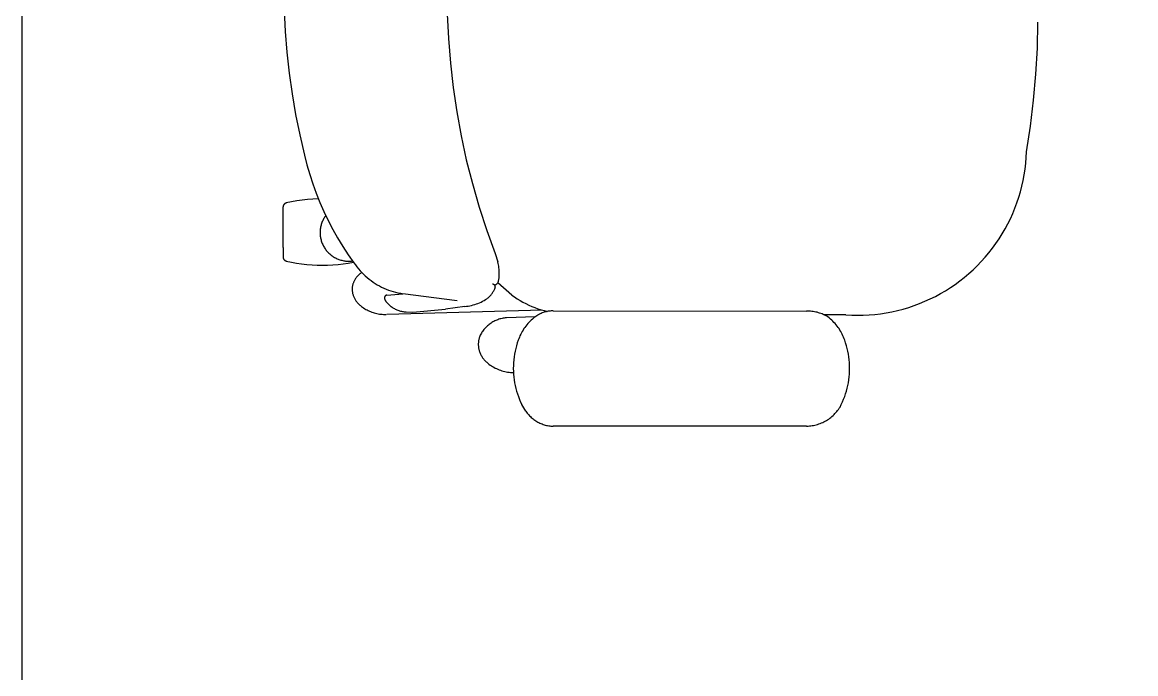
# Model space of a CAD drawing. Header units: inches. Extents: x 4 to 2210, y 3 to 2073.
# Drawn here: x 1385.74 to 1413.97, y 1921.21 to 1937.73 of the extents above; entities that cross this region are included whole.
import ezdxf

# ---------------------------------------------------------------- set-up
doc = ezdxf.new("R2010")
doc.units = ezdxf.units.IN
doc.header["$MEASUREMENT"] = 0
doc.layers.add('Planon_construction', color=253, linetype='Continuous')
doc.layers.add('Planon_workspace', color=210, linetype='Continuous')

# ---------------------------------------------------------------- blocks, each defined once
blk = doc.blocks.new('8 person table')
at = {"layer": 'Planon_construction'}
for p, q in [((-748.63, 236.27, 0), (-748.14, 225.67, 0)), ((-666, 234.44, 0), (-665.43, 222.01, 0)), ((-366.78, 217.12, 0), (-366.47, 230.31, 0)), ((-748.14, 225.67, 0), (-747.32, 215.08, 0)), ((-665.43, 222.01, 0), (-664.44, 209.61, 0)), ((-747.32, 215.08, 0), (-746.17, 204.54, 0)), ((-367.51, 203.94, 0), (-366.78, 217.12, 0)), ((-664.44, 209.61, 0), (-663.04, 197.25, 0)), ((-746.17, 204.54, 0), (-744.7, 194.03, 0)), ((-368.66, 190.79, 0), (-367.51, 203.94, 0)), ((-744.7, 194.03, 0), (-742.9, 183.57, 0)), ((-663.04, 197.25, 0), (-661.21, 184.95, 0)), ((-370.24, 177.68, 0), (-368.66, 190.79, 0)), ((-742.9, 183.57, 0), (-740.79, 173.17, 0)), ((-661.21, 184.95, 0), (-658.98, 172.71, 0)), ((-372.24, 164.63, 0), (-370.24, 177.68, 0)), ((-740.79, 173.17, 0), (-738.35, 162.84, 0)), ((-658.98, 172.71, 0), (-656.33, 160.56, 0)), ((-372.39, 161.7, 0), (-372.24, 164.63, 0)), ((-738.35, 162.84, 0), (-737.12, 157.96, 0)), ((-656.33, 160.56, 0), (-653.27, 148.5, 0)), ((-372.98, 155.87, 0), (-372.63, 158.78, 0)), ((-372.63, 158.78, 0), (-372.39, 161.7, 0)), ((-737.12, 157.96, 0), (-735.74, 153.12, 0)), ((-735.74, 153.12, 0), (-734.19, 148.33, 0)), ((-373.97, 150.09, 0), (-373.43, 152.97, 0)), ((-373.43, 152.97, 0), (-372.98, 155.87, 0)), ((-734.19, 148.33, 0), (-732.48, 143.59, 0)), ((-653.27, 148.5, 0), (-649.8, 136.56, 0)), ((-375.35, 144.4, 0), (-374.61, 147.23, 0)), ((-374.61, 147.23, 0), (-373.97, 150.09, 0)), ((-732.48, 143.59, 0), (-730.61, 138.91, 0)), ((-377.12, 138.81, 0), (-376.19, 141.59, 0)), ((-376.19, 141.59, 0), (-375.35, 144.4, 0)), ((-749.22, 136.78, 0), (-749.23, 136.71, 0)), ((-749.23, 136.71, 0), (-749.23, 136.64, 0)), ((-749.23, 116.07, 0), (-749.23, 136.64, 0)), ((-749.21, 136.93, 0), (-749.22, 136.85, 0)), ((-749.22, 136.85, 0), (-749.22, 136.78, 0)), ((-749.2, 137, 0), (-749.21, 136.93, 0)), ((-749.18, 137.07, 0), (-749.2, 137, 0)), ((-749.17, 137.14, 0), (-749.18, 137.07, 0)), ((-749.15, 137.21, 0), (-749.17, 137.14, 0)), ((-749.13, 137.27, 0), (-749.15, 137.21, 0)), ((-749.11, 137.34, 0), (-749.13, 137.27, 0)), ((-749.08, 137.41, 0), (-749.11, 137.34, 0)), ((-749.05, 137.48, 0), (-749.08, 137.41, 0)), ((-749.02, 137.54, 0), (-749.05, 137.48, 0)), ((-748.99, 137.6, 0), (-749.02, 137.54, 0)), ((-748.96, 137.67, 0), (-748.99, 137.6, 0)), ((-748.92, 137.73, 0), (-748.96, 137.67, 0)), ((-748.88, 137.79, 0), (-748.92, 137.73, 0)), ((-748.84, 137.85, 0), (-748.88, 137.79, 0)), ((-748.8, 137.91, 0), (-748.84, 137.85, 0)), ((-748.75, 137.96, 0), (-748.8, 137.91, 0)), ((-748.71, 138.02, 0), (-748.75, 137.96, 0)), ((-748.66, 138.07, 0), (-748.71, 138.02, 0)), ((-748.61, 138.12, 0), (-748.66, 138.07, 0)), ((-748.56, 138.17, 0), (-748.61, 138.12, 0)), ((-748.5, 138.22, 0), (-748.56, 138.17, 0)), ((-748.45, 138.26, 0), (-748.5, 138.22, 0)), ((-748.39, 138.31, 0), (-748.45, 138.26, 0)), ((-748.33, 138.35, 0), (-748.39, 138.31, 0)), ((-748.27, 138.39, 0), (-748.33, 138.35, 0)), ((-748.21, 138.43, 0), (-748.27, 138.39, 0)), ((-748.15, 138.46, 0), (-748.21, 138.43, 0)), ((-748.09, 138.5, 0), (-748.15, 138.46, 0)), ((-748.02, 138.53, 0), (-748.09, 138.5, 0)), ((-747.96, 138.56, 0), (-748.02, 138.53, 0)), ((-747.89, 138.58, 0), (-747.96, 138.56, 0)), ((-747.82, 138.61, 0), (-747.89, 138.58, 0)), ((-747.76, 138.63, 0), (-747.82, 138.61, 0)), ((-747.69, 138.65, 0), (-747.76, 138.63, 0)), ((-747.62, 138.67, 0), (-747.69, 138.65, 0)), ((-744.94, 139.24, 0), (-747.62, 138.67, 0)), ((-742.25, 139.73, 0), (-744.94, 139.24, 0)), ((-739.54, 140.12, 0), (-742.25, 139.73, 0)), ((-736.82, 140.42, 0), (-739.54, 140.12, 0)), ((-734.1, 140.63, 0), (-736.82, 140.42, 0)), ((-731.36, 140.75, 0), (-734.1, 140.63, 0)), ((-730.61, 138.91, 0), (-728.58, 134.3, 0)), ((-649.8, 136.56, 0), (-645.94, 124.73, 0)), ((-379.27, 133.35, 0), (-378.15, 136.06, 0)), ((-378.15, 136.06, 0), (-377.12, 138.81, 0)), ((-728.93, 130.13, 0), (-729.15, 129.68, 0)), ((-728.7, 130.58, 0), (-728.93, 130.13, 0)), ((-728.46, 131.01, 0), (-728.7, 130.58, 0)), ((-728.58, 134.3, 0), (-726.41, 129.76, 0)), ((-728.19, 131.44, 0), (-728.46, 131.01, 0)), ((-727.92, 131.85, 0), (-728.19, 131.44, 0)), ((-727.63, 132.26, 0), (-727.92, 131.85, 0)), ((-381.78, 128.06, 0), (-380.48, 130.68, 0)), ((-380.48, 130.68, 0), (-379.27, 133.35, 0)), ((-730.45, 124.38, 0), (-730.47, 123.89, 0)), ((-730.42, 124.88, 0), (-730.45, 124.38, 0)), ((-730.37, 125.38, 0), (-730.42, 124.88, 0)), ((-730.3, 125.87, 0), (-730.37, 125.38, 0)), ((-730.21, 126.37, 0), (-730.3, 125.87, 0)), ((-730.11, 126.85, 0), (-730.21, 126.37, 0)), ((-729.99, 127.34, 0), (-730.11, 126.85, 0)), ((-729.86, 127.82, 0), (-729.99, 127.34, 0)), ((-729.7, 128.29, 0), (-729.86, 127.82, 0)), ((-729.54, 128.76, 0), (-729.7, 128.29, 0)), ((-729.35, 129.23, 0), (-729.54, 128.76, 0)), ((-729.15, 129.68, 0), (-729.35, 129.23, 0)), ((-726.41, 129.76, 0), (-724.08, 125.3, 0)), ((-724.08, 125.3, 0), (-721.6, 120.91, 0)), ((-645.94, 124.73, 0), (-641.68, 113.05, 0)), ((-384.65, 122.95, 0), (-383.17, 125.48, 0)), ((-383.17, 125.48, 0), (-381.78, 128.06, 0)), ((-730.47, 123.89, 0), (-730.47, 123.39, 0)), ((-730.47, 123.39, 0), (-730.45, 122.89, 0)), ((-730.45, 122.89, 0), (-730.42, 122.39, 0)), ((-730.42, 122.39, 0), (-730.37, 121.89, 0)), ((-730.37, 121.89, 0), (-730.3, 121.4, 0)), ((-730.3, 121.4, 0), (-730.21, 120.91, 0)), ((-730.21, 120.91, 0), (-730.11, 120.42, 0)), ((-730.11, 120.42, 0), (-729.99, 119.93, 0)), ((-729.99, 119.93, 0), (-729.86, 119.45, 0)), ((-729.86, 119.45, 0), (-729.7, 118.98, 0)), ((-729.7, 118.98, 0), (-729.54, 118.51, 0)), ((-721.6, 120.91, 0), (-718.98, 116.62, 0)), ((-387.86, 118.04, 0), (-386.21, 120.47, 0)), ((-386.21, 120.47, 0), (-384.65, 122.95, 0)), ((-749.23, 116.07, 0), (-749.23, 111.24, 0)), ((-729.54, 118.51, 0), (-729.35, 118.04, 0)), ((-729.35, 118.04, 0), (-729.15, 117.59, 0)), ((-729.15, 117.59, 0), (-728.93, 117.14, 0)), ((-728.93, 117.14, 0), (-728.7, 116.69, 0)), ((-728.7, 116.69, 0), (-728.45, 116.26, 0)), ((-728.45, 116.26, 0), (-728.19, 115.84, 0)), ((-728.19, 115.84, 0), (-727.92, 115.42, 0)), ((-727.92, 115.42, 0), (-727.63, 115.01, 0)), ((-727.63, 115.01, 0), (-727.32, 114.62, 0)), ((-727.32, 114.62, 0), (-727, 114.23, 0)), ((-727, 114.23, 0), (-726.67, 113.86, 0)), ((-726.67, 113.86, 0), (-726.33, 113.5, 0)), ((-726.33, 113.5, 0), (-725.97, 113.15, 0)), ((-725.97, 113.15, 0), (-725.61, 112.81, 0)), ((-718.98, 116.62, 0), (-716.21, 112.41, 0)), ((-641.68, 113.05, 0), (-640.4, 108.74, 0)), ((-393.29, 111.13, 0), (-391.4, 113.37, 0)), ((-391.4, 113.37, 0), (-389.59, 115.68, 0)), ((-389.59, 115.68, 0), (-387.86, 118.04, 0)), ((-749.23, 111.24, 0), (-749.23, 111.17, 0)), ((-749.23, 111.17, 0), (-749.22, 111.1, 0)), ((-749.22, 111.1, 0), (-749.22, 111.03, 0)), ((-749.22, 111.03, 0), (-749.21, 110.96, 0)), ((-749.21, 110.96, 0), (-749.2, 110.89, 0)), ((-749.2, 110.89, 0), (-749.18, 110.82, 0)), ((-749.18, 110.82, 0), (-749.17, 110.75, 0)), ((-749.17, 110.75, 0), (-749.15, 110.68, 0)), ((-749.15, 110.68, 0), (-749.13, 110.61, 0)), ((-749.13, 110.61, 0), (-749.11, 110.54, 0)), ((-749.11, 110.54, 0), (-749.08, 110.47, 0)), ((-749.08, 110.47, 0), (-749.05, 110.41, 0)), ((-749.05, 110.41, 0), (-749.02, 110.34, 0)), ((-749.02, 110.34, 0), (-748.99, 110.28, 0)), ((-748.99, 110.28, 0), (-748.96, 110.21, 0)), ((-748.96, 110.21, 0), (-748.92, 110.15, 0)), ((-748.92, 110.15, 0), (-748.88, 110.09, 0)), ((-748.88, 110.09, 0), (-748.84, 110.03, 0)), ((-748.84, 110.03, 0), (-748.8, 109.98, 0)), ((-748.8, 109.98, 0), (-748.75, 109.92, 0)), ((-748.75, 109.92, 0), (-748.71, 109.86, 0)), ((-748.71, 109.86, 0), (-748.66, 109.81, 0)), ((-748.66, 109.81, 0), (-748.61, 109.76, 0)), ((-748.61, 109.76, 0), (-748.56, 109.71, 0)), ((-748.56, 109.71, 0), (-748.5, 109.66, 0)), ((-748.5, 109.66, 0), (-748.45, 109.62, 0)), ((-748.45, 109.62, 0), (-748.39, 109.57, 0)), ((-748.39, 109.57, 0), (-748.33, 109.53, 0)), ((-748.33, 109.53, 0), (-748.27, 109.49, 0)), ((-748.27, 109.49, 0), (-748.21, 109.45, 0)), ((-748.21, 109.45, 0), (-748.15, 109.42, 0)), ((-748.15, 109.42, 0), (-748.09, 109.38, 0)), ((-748.09, 109.38, 0), (-748.02, 109.35, 0)), ((-748.02, 109.35, 0), (-747.96, 109.32, 0)), ((-747.96, 109.32, 0), (-747.89, 109.3, 0)), ((-747.89, 109.3, 0), (-747.82, 109.27, 0)), ((-747.82, 109.27, 0), (-747.76, 109.25, 0)), ((-747.76, 109.25, 0), (-747.69, 109.23, 0)), ((-747.69, 109.23, 0), (-747.62, 109.21, 0)), ((-747.62, 109.21, 0), (-745.04, 108.66, 0)), ((-745.04, 108.66, 0), (-742.44, 108.18, 0)), ((-742.44, 108.18, 0), (-739.83, 107.8, 0)), ((-739.83, 107.8, 0), (-737.21, 107.49, 0)), ((-737.21, 107.49, 0), (-734.58, 107.28, 0)), ((-734.58, 107.28, 0), (-731.94, 107.15, 0)), ((-726.66, 107.15, 0), (-724.03, 107.28, 0)), ((-725.61, 112.81, 0), (-725.23, 112.48, 0)), ((-725.23, 112.48, 0), (-724.84, 112.17, 0)), ((-724.84, 112.17, 0), (-724.44, 111.87, 0)), ((-724.44, 111.87, 0), (-724.03, 111.59, 0)), ((-724.03, 111.59, 0), (-723.61, 111.32, 0)), ((-724.03, 107.28, 0), (-721.4, 107.5, 0)), ((-723.61, 111.32, 0), (-723.18, 111.07, 0)), ((-723.18, 111.07, 0), (-722.74, 110.83, 0)), ((-722.74, 110.83, 0), (-722.29, 110.6, 0)), ((-722.29, 110.6, 0), (-721.84, 110.39, 0)), ((-721.84, 110.39, 0), (-721.38, 110.2, 0)), ((-721.4, 107.5, 0), (-718.78, 107.8, 0)), ((-721.38, 110.2, 0), (-720.91, 110.02, 0)), ((-720.91, 110.02, 0), (-720.44, 109.86, 0)), ((-720.44, 109.86, 0), (-719.96, 109.71, 0)), ((-719.96, 109.71, 0), (-719.48, 109.59, 0)), ((-719.48, 109.59, 0), (-718.99, 109.47, 0)), ((-718.99, 109.47, 0), (-718.5, 109.38, 0)), ((-718.78, 107.8, 0), (-716.17, 108.18, 0)), ((-718.5, 109.38, 0), (-718.01, 109.3, 0)), ((-718.01, 109.3, 0), (-717.52, 109.24, 0)), ((-717.52, 109.24, 0), (-717.02, 109.2, 0)), ((-717.02, 109.2, 0), (-716.52, 109.17, 0)), ((-716.52, 109.17, 0), (-716.02, 109.16, 0)), ((-716.21, 112.41, 0), (-713.3, 108.3, 0)), ((-716.17, 108.18, 0), (-713.57, 108.66, 0)), ((-716.02, 109.16, 0), (-715.52, 109.17, 0)), ((-715.52, 109.17, 0), (-715.02, 109.19, 0)), ((-715.02, 109.19, 0), (-714.53, 109.24, 0)), ((-714.53, 109.24, 0), (-714.03, 109.3, 0)), ((-713.3, 108.3, 0), (-712.58, 107.27, 0)), ((-640.22, 108.02, 0), (-640.4, 108.74, 0)), ((-640.06, 107.3, 0), (-640.22, 108.02, 0)), ((-639.92, 106.57, 0), (-640.06, 107.3, 0)), ((-397.29, 106.84, 0), (-395.25, 108.95, 0)), ((-395.25, 108.95, 0), (-393.29, 111.13, 0)), ((-731.94, 107.15, 0), (-729.3, 107.11, 0)), ((-729.3, 107.11, 0), (-726.66, 107.15, 0)), ((-712.58, 107.27, 0), (-711.83, 106.26, 0)), ((-711.83, 106.26, 0), (-711.04, 105.29, 0)), ((-711.2, 101.91, 0), (-711.47, 101.62, 0)), ((-710.92, 102.19, 0), (-711.2, 101.91, 0)), ((-711.04, 105.29, 0), (-710.22, 104.34, 0)), ((-710.63, 102.46, 0), (-710.92, 102.19, 0)), ((-710.33, 102.72, 0), (-710.63, 102.46, 0)), ((-710.02, 102.97, 0), (-710.33, 102.72, 0)), ((-710.22, 104.34, 0), (-709.36, 103.42, 0)), ((-709.71, 103.21, 0), (-710.02, 102.97, 0)), ((-709.38, 103.44, 0), (-709.71, 103.21, 0)), ((-709.36, 103.42, 0), (-708.47, 102.53, 0)), ((-708.47, 102.53, 0), (-707.56, 101.67, 0)), ((-707.56, 101.67, 0), (-706.61, 100.84, 0)), ((-639.81, 105.84, 0), (-639.92, 106.57, 0)), ((-639.72, 105.1, 0), (-639.81, 105.84, 0)), ((-639.66, 104.36, 0), (-639.72, 105.1, 0)), ((-639.61, 103.62, 0), (-639.66, 104.36, 0)), ((-639.63, 101.4, 0), (-639.6, 102.14, 0)), ((-639.6, 102.88, 0), (-639.61, 103.62, 0)), ((-639.6, 102.14, 0), (-639.6, 102.88, 0)), ((-403.82, 100.95, 0), (-401.57, 102.84, 0)), ((-401.57, 102.84, 0), (-399.4, 104.8, 0)), ((-399.4, 104.8, 0), (-397.29, 106.84, 0)), ((-714.14, 96.13, 0), (-714.18, 95.83, 0)), ((-714.1, 96.43, 0), (-714.14, 96.13, 0)), ((-714.04, 96.73, 0), (-714.1, 96.43, 0)), ((-713.97, 97.02, 0), (-714.04, 96.73, 0)), ((-713.9, 97.32, 0), (-713.97, 97.02, 0)), ((-713.81, 97.61, 0), (-713.9, 97.32, 0)), ((-713.72, 97.89, 0), (-713.81, 97.61, 0)), ((-713.62, 98.18, 0), (-713.72, 97.89, 0)), ((-713.5, 98.46, 0), (-713.62, 98.18, 0)), ((-713.38, 98.73, 0), (-713.5, 98.46, 0)), ((-713.25, 99.01, 0), (-713.38, 98.73, 0)), ((-713.07, 99.36, 0), (-713.25, 99.01, 0)), ((-712.87, 99.7, 0), (-713.07, 99.36, 0)), ((-712.66, 100.04, 0), (-712.87, 99.7, 0)), ((-712.45, 100.37, 0), (-712.66, 100.04, 0)), ((-712.22, 100.7, 0), (-712.45, 100.37, 0)), ((-711.98, 101.01, 0), (-712.22, 100.7, 0)), ((-711.73, 101.32, 0), (-711.98, 101.01, 0)), ((-711.47, 101.62, 0), (-711.73, 101.32, 0)), ((-706.61, 100.84, 0), (-705.64, 100.05, 0)), ((-705.64, 100.05, 0), (-704.64, 99.29, 0)), ((-704.64, 99.29, 0), (-703.61, 98.56, 0)), ((-703.61, 98.56, 0), (-702.56, 97.88, 0)), ((-702.56, 97.88, 0), (-701.49, 97.22, 0)), ((-701.49, 97.22, 0), (-700.39, 96.61, 0)), ((-700.39, 96.61, 0), (-699.28, 96.03, 0)), ((-699.28, 96.03, 0), (-698.14, 95.49, 0)), ((-642.94, 97.44, 0), (-642.98, 97.44, 0)), ((-642.89, 97.44, 0), (-642.94, 97.44, 0)), ((-642.84, 97.44, 0), (-642.89, 97.44, 0)), ((-642.8, 97.43, 0), (-642.84, 97.44, 0)), ((-642.75, 97.42, 0), (-642.8, 97.43, 0)), ((-642.71, 97.42, 0), (-642.75, 97.42, 0)), ((-642.66, 97.41, 0), (-642.71, 97.42, 0)), ((-642.61, 97.39, 0), (-642.66, 97.41, 0)), ((-642.57, 97.38, 0), (-642.61, 97.39, 0)), ((-642.53, 97.36, 0), (-642.57, 97.38, 0)), ((-642.48, 97.35, 0), (-642.53, 97.36, 0)), ((-642.44, 97.33, 0), (-642.48, 97.35, 0)), ((-642.4, 97.31, 0), (-642.44, 97.33, 0)), ((-642.35, 97.29, 0), (-642.4, 97.31, 0)), ((-642.31, 97.27, 0), (-642.35, 97.29, 0)), ((-642.27, 97.24, 0), (-642.31, 97.27, 0)), ((-642.23, 97.22, 0), (-642.27, 97.24, 0)), ((-642.19, 97.19, 0), (-642.23, 97.22, 0)), ((-642.16, 97.16, 0), (-642.19, 97.19, 0)), ((-642.12, 97.13, 0), (-642.16, 97.16, 0)), ((-642.08, 97.1, 0), (-642.12, 97.13, 0)), ((-642.05, 97.07, 0), (-642.08, 97.1, 0)), ((-642.02, 97.04, 0), (-642.05, 97.07, 0)), ((-641.98, 97.01, 0), (-642.02, 97.04, 0)), ((-641.99, 97.01, 0), (-641.89, 97.04, 0)), ((-641.95, 96.97, 0), (-641.98, 97.01, 0)), ((-641.92, 96.93, 0), (-641.95, 96.97, 0)), ((-641.89, 96.9, 0), (-641.92, 96.93, 0)), ((-641.89, 97.04, 0), (-641.79, 97.08, 0)), ((-641.87, 96.86, 0), (-641.89, 96.9, 0)), ((-641.84, 96.82, 0), (-641.87, 96.86, 0)), ((-641.81, 96.78, 0), (-641.84, 96.82, 0)), ((-641.79, 96.74, 0), (-641.81, 96.78, 0)), ((-641.79, 97.08, 0), (-641.69, 97.12, 0)), ((-641.77, 96.7, 0), (-641.79, 96.74, 0)), ((-641.75, 96.66, 0), (-641.77, 96.7, 0)), ((-641.73, 96.61, 0), (-641.75, 96.66, 0)), ((-641.71, 96.57, 0), (-641.73, 96.61, 0)), ((-641.7, 96.53, 0), (-641.71, 96.57, 0)), ((-641.68, 96.48, 0), (-641.7, 96.53, 0)), ((-641.69, 97.12, 0), (-641.59, 97.16, 0)), ((-641.67, 96.44, 0), (-641.68, 96.48, 0)), ((-641.66, 96.39, 0), (-641.67, 96.44, 0)), ((-641.65, 96.34, 0), (-641.66, 96.39, 0)), ((-641.64, 96.3, 0), (-641.65, 96.34, 0)), ((-641.63, 96.25, 0), (-641.64, 96.3, 0)), ((-641.63, 96.21, 0), (-641.63, 96.25, 0)), ((-641.62, 96.16, 0), (-641.63, 96.21, 0)), ((-641.63, 95.97, 0), (-641.62, 96.02, 0)), ((-641.62, 96.11, 0), (-641.62, 96.16, 0)), ((-641.62, 96.06, 0), (-641.62, 96.11, 0)), ((-641.62, 96.02, 0), (-641.62, 96.06, 0)), ((-641.59, 97.16, 0), (-641.5, 97.2, 0)), ((-641.5, 97.2, 0), (-641.41, 97.25, 0)), ((-641.41, 97.25, 0), (-641.31, 97.31, 0)), ((-641.31, 97.31, 0), (-641.23, 97.36, 0)), ((-641.23, 97.36, 0), (-641.14, 97.42, 0)), ((-641.14, 97.42, 0), (-641.05, 97.48, 0)), ((-641.05, 97.48, 0), (-640.97, 97.54, 0)), ((-640.97, 97.54, 0), (-640.89, 97.61, 0)), ((-640.89, 97.61, 0), (-640.81, 97.68, 0)), ((-640.81, 97.68, 0), (-640.73, 97.75, 0)), ((-640.73, 97.75, 0), (-640.66, 97.83, 0)), ((-640.66, 97.83, 0), (-640.59, 97.9, 0)), ((-640.59, 97.9, 0), (-640.52, 97.98, 0)), ((-640.52, 97.98, 0), (-640.45, 98.07, 0)), ((-640.45, 98.07, 0), (-640.39, 98.15, 0)), ((-640.39, 98.15, 0), (-640.33, 98.24, 0)), ((-633.3, 91.96, 0), (-640.37, 98.17, 0)), ((-640.33, 98.24, 0), (-640.27, 98.32, 0)), ((-640.27, 98.32, 0), (-640.22, 98.41, 0)), ((-640.22, 98.41, 0), (-640.17, 98.51, 0)), ((-640.17, 98.51, 0), (-640.12, 98.6, 0)), ((-640.12, 98.6, 0), (-640.07, 98.7, 0)), ((-640.07, 98.7, 0), (-640.03, 98.79, 0)), ((-640.03, 98.79, 0), (-639.99, 98.89, 0)), ((-639.99, 98.89, 0), (-639.96, 98.99, 0)), ((-639.96, 98.99, 0), (-639.69, 100.66, 0)), ((-639.69, 100.66, 0), (-639.63, 101.4, 0)), ((-410.91, 95.76, 0), (-408.49, 97.41, 0)), ((-408.49, 97.41, 0), (-406.12, 99.14, 0)), ((-406.12, 99.14, 0), (-403.82, 100.95, 0)), ((-714.22, 95.23, 0), (-714.23, 94.93, 0)), ((-714.23, 94.93, 0), (-714.23, 94.63, 0)), ((-714.23, 94.63, 0), (-714.21, 94.33, 0)), ((-714.2, 95.53, 0), (-714.22, 95.23, 0)), ((-714.21, 94.33, 0), (-714.17, 93.95, 0)), ((-714.18, 95.83, 0), (-714.2, 95.53, 0)), ((-714.17, 93.95, 0), (-714.12, 93.58, 0)), ((-714.12, 93.58, 0), (-714.05, 93.21, 0)), ((-714.05, 93.21, 0), (-713.97, 92.84, 0)), ((-713.97, 92.84, 0), (-713.88, 92.48, 0)), ((-713.88, 92.48, 0), (-713.78, 92.12, 0)), ((-713.78, 92.12, 0), (-713.66, 91.76, 0)), ((-713.66, 91.76, 0), (-713.54, 91.4, 0)), ((-713.54, 91.4, 0), (-713.4, 91.05, 0)), ((-713.4, 91.05, 0), (-713.24, 90.71, 0)), ((-713.24, 90.71, 0), (-713.08, 90.37, 0)), ((-713.08, 90.37, 0), (-712.91, 90.04, 0)), ((-698.14, 95.49, 0), (-696.99, 94.99, 0)), ((-697.78, 90.86, 0), (-697.79, 90.77, 0)), ((-697.79, 90.77, 0), (-697.79, 90.68, 0)), ((-697.79, 90.68, 0), (-697.79, 90.59, 0)), ((-697.79, 90.59, 0), (-697.79, 90.5, 0)), ((-697.79, 90.5, 0), (-697.79, 90.41, 0)), ((-697.79, 90.41, 0), (-697.78, 90.32, 0)), ((-697.77, 90.9, 0), (-697.78, 90.86, 0)), ((-697.76, 90.94, 0), (-697.77, 90.9, 0)), ((-697.75, 90.98, 0), (-697.76, 90.94, 0)), ((-697.74, 91.02, 0), (-697.75, 90.98, 0)), ((-697.73, 91.06, 0), (-697.74, 91.02, 0)), ((-697.72, 91.1, 0), (-697.73, 91.06, 0)), ((-697.7, 91.14, 0), (-697.72, 91.1, 0)), ((-697.69, 91.17, 0), (-697.7, 91.14, 0)), ((-697.67, 91.21, 0), (-697.69, 91.17, 0)), ((-697.65, 91.25, 0), (-697.67, 91.21, 0)), ((-697.63, 91.29, 0), (-697.65, 91.25, 0)), ((-697.61, 91.32, 0), (-697.63, 91.29, 0)), ((-697.59, 91.36, 0), (-697.61, 91.32, 0)), ((-697.56, 91.39, 0), (-697.59, 91.36, 0)), ((-697.54, 91.42, 0), (-697.56, 91.39, 0)), ((-697.51, 91.46, 0), (-697.54, 91.42, 0)), ((-697.48, 91.49, 0), (-697.51, 91.46, 0)), ((-697.46, 91.52, 0), (-697.48, 91.49, 0)), ((-697.43, 91.55, 0), (-697.46, 91.52, 0)), ((-697.4, 91.58, 0), (-697.43, 91.55, 0)), ((-697.37, 91.6, 0), (-697.4, 91.58, 0)), ((-697.33, 91.63, 0), (-697.37, 91.6, 0)), ((-697.3, 91.66, 0), (-697.33, 91.63, 0)), ((-697.27, 91.68, 0), (-697.3, 91.66, 0)), ((-697.23, 91.7, 0), (-697.27, 91.68, 0)), ((-697.2, 91.73, 0), (-697.23, 91.7, 0)), ((-697.16, 91.75, 0), (-697.2, 91.73, 0)), ((-697.13, 91.77, 0), (-697.16, 91.75, 0)), ((-697.09, 91.78, 0), (-697.13, 91.77, 0)), ((-697.05, 91.8, 0), (-697.09, 91.78, 0)), ((-697.01, 91.82, 0), (-697.05, 91.8, 0)), ((-696.97, 91.83, 0), (-697.01, 91.82, 0)), ((-696.99, 94.99, 0), (-695.82, 94.53, 0)), ((-696.93, 91.84, 0), (-696.97, 91.83, 0)), ((-696.89, 91.86, 0), (-696.93, 91.84, 0)), ((-696.85, 91.87, 0), (-696.89, 91.86, 0)), ((-696.81, 91.88, 0), (-696.85, 91.87, 0)), ((-696.77, 91.88, 0), (-696.81, 91.88, 0)), ((-696.73, 91.89, 0), (-696.77, 91.88, 0)), ((-696.69, 91.89, 0), (-696.73, 91.89, 0)), ((-696.65, 91.9, 0), (-696.69, 91.89, 0)), ((-696.65, 91.9, 0), (-688.54, 92.65, 0)), ((-695.82, 94.53, 0), (-694.64, 94.12, 0)), ((-694.64, 94.12, 0), (-693.44, 93.74, 0)), ((-693.44, 93.74, 0), (-692.23, 93.4, 0)), ((-692.23, 93.4, 0), (-691.01, 93.11, 0)), ((-691.01, 93.11, 0), (-689.78, 92.86, 0)), ((-689.78, 92.86, 0), (-688.54, 92.65, 0)), ((-660.97, 88.96, 0), (-688.54, 92.65, 0)), ((-645.91, 90.1, 0), (-645.58, 90.35, 0)), ((-645.58, 90.35, 0), (-645.27, 90.61, 0)), ((-645.27, 90.61, 0), (-644.96, 90.88, 0)), ((-644.96, 90.88, 0), (-644.66, 91.16, 0)), ((-644.66, 91.16, 0), (-644.37, 91.45, 0)), ((-644.37, 91.45, 0), (-644.09, 91.75, 0)), ((-644.09, 91.75, 0), (-643.82, 92.06, 0)), ((-643.82, 92.06, 0), (-643.56, 92.38, 0)), ((-643.56, 92.38, 0), (-643.31, 92.7, 0)), ((-643.31, 92.7, 0), (-643.08, 93.04, 0)), ((-643.08, 93.04, 0), (-642.85, 93.38, 0)), ((-642.85, 93.38, 0), (-642.64, 93.73, 0)), ((-642.64, 93.73, 0), (-642.44, 94.09, 0)), ((-642.44, 94.09, 0), (-642.25, 94.46, 0)), ((-642.25, 94.46, 0), (-642.07, 94.83, 0)), ((-642.07, 94.83, 0), (-641.91, 95.2, 0)), ((-641.91, 95.2, 0), (-641.76, 95.58, 0)), ((-641.76, 95.58, 0), (-641.63, 95.97, 0)), ((-633.3, 91.96, 0), (-631.93, 91, 0)), ((-631.93, 91, 0), (-630.53, 90.08, 0)), ((-421.12, 90.01, 0), (-418.5, 91.32, 0)), ((-418.5, 91.32, 0), (-415.92, 92.71, 0)), ((-415.92, 92.71, 0), (-413.39, 94.19, 0)), ((-413.39, 94.19, 0), (-410.91, 95.76, 0)), ((-712.91, 90.04, 0), (-712.72, 89.71, 0)), ((-712.72, 89.71, 0), (-712.53, 89.39, 0)), ((-712.53, 89.39, 0), (-712.32, 89.08, 0)), ((-712.32, 89.08, 0), (-712.1, 88.77, 0)), ((-712.1, 88.77, 0), (-711.87, 88.47, 0)), ((-711.87, 88.47, 0), (-711.63, 88.18, 0)), ((-711.63, 88.18, 0), (-711.39, 87.9, 0)), ((-711.39, 87.9, 0), (-711.13, 87.62, 0)), ((-711.13, 87.62, 0), (-710.86, 87.36, 0)), ((-710.86, 87.36, 0), (-710.59, 87.1, 0)), ((-710.59, 87.1, 0), (-710.31, 86.85, 0)), ((-710.31, 86.85, 0), (-710.01, 86.62, 0)), ((-710.01, 86.62, 0), (-709.49, 86.2, 0)), ((-709.49, 86.2, 0), (-708.96, 85.8, 0)), ((-708.96, 85.8, 0), (-708.41, 85.42, 0)), ((-708.41, 85.42, 0), (-707.85, 85.06, 0)), ((-707.85, 85.06, 0), (-707.27, 84.72, 0)), ((-707.27, 84.72, 0), (-706.69, 84.4, 0)), ((-697.78, 90.32, 0), (-697.77, 90.23, 0)), ((-697.77, 90.23, 0), (-697.76, 90.14, 0)), ((-697.76, 90.14, 0), (-697.74, 90.05, 0)), ((-697.74, 90.05, 0), (-697.72, 89.97, 0)), ((-697.72, 89.97, 0), (-697.7, 89.88, 0)), ((-697.7, 89.88, 0), (-697.67, 89.79, 0)), ((-697.67, 89.79, 0), (-697.65, 89.71, 0)), ((-697.65, 89.71, 0), (-697.62, 89.62, 0)), ((-697.62, 89.62, 0), (-697.58, 89.54, 0)), ((-697.58, 89.54, 0), (-697.55, 89.46, 0)), ((-697.55, 89.46, 0), (-697.51, 89.38, 0)), ((-697.51, 89.38, 0), (-697.47, 89.3, 0)), ((-697.47, 89.3, 0), (-697.42, 89.22, 0)), ((-697.42, 89.22, 0), (-697.38, 89.14, 0)), ((-697.38, 89.14, 0), (-697.09, 88.76, 0)), ((-697.09, 88.76, 0), (-696.79, 88.39, 0)), ((-696.79, 88.39, 0), (-696.48, 88.03, 0)), ((-696.48, 88.03, 0), (-696.16, 87.68, 0)), ((-696.16, 87.68, 0), (-695.83, 87.34, 0)), ((-695.83, 87.34, 0), (-695.48, 87.02, 0)), ((-695.48, 87.02, 0), (-695.13, 86.7, 0)), ((-695.13, 86.7, 0), (-694.76, 86.4, 0)), ((-694.76, 86.4, 0), (-694.38, 86.11, 0)), ((-694.38, 86.11, 0), (-693.99, 85.84, 0)), ((-693.99, 85.84, 0), (-693.6, 85.57, 0)), ((-693.6, 85.57, 0), (-693.19, 85.32, 0)), ((-693.19, 85.32, 0), (-692.78, 85.09, 0)), ((-692.78, 85.09, 0), (-692.36, 84.87, 0)), ((-692.36, 84.87, 0), (-691.93, 84.67, 0)), ((-683.53, 83.31, 0), (-666.93, 84.87, 0)), ((-657.07, 86.16, 0), (-666.93, 84.87, 0)), ((-657.07, 86.16, 0), (-656.22, 86.26, 0)), ((-656.22, 86.26, 0), (-655.37, 86.38, 0)), ((-655.37, 86.38, 0), (-654.53, 86.54, 0)), ((-654.53, 86.54, 0), (-653.69, 86.73, 0)), ((-653.69, 86.73, 0), (-652.86, 86.94, 0)), ((-652.86, 86.94, 0), (-652.04, 87.18, 0)), ((-652.04, 87.18, 0), (-651.23, 87.45, 0)), ((-651.23, 87.45, 0), (-650.43, 87.75, 0)), ((-650.43, 87.75, 0), (-649.63, 88.08, 0)), ((-649.63, 88.08, 0), (-648.85, 88.43, 0)), ((-648.85, 88.43, 0), (-648.08, 88.81, 0)), ((-648.08, 88.81, 0), (-647.33, 89.21, 0)), ((-647.33, 89.21, 0), (-646.59, 89.64, 0)), ((-646.59, 89.64, 0), (-646.25, 89.87, 0)), ((-646.25, 89.87, 0), (-645.91, 90.1, 0)), ((-630.53, 90.08, 0), (-629.1, 89.21, 0)), ((-629.1, 89.21, 0), (-627.64, 88.39, 0)), ((-627.64, 88.39, 0), (-626.16, 87.62, 0)), ((-626.16, 87.62, 0), (-624.65, 86.9, 0)), ((-624.65, 86.9, 0), (-623.12, 86.23, 0)), ((-623.12, 86.23, 0), (-621.56, 85.61, 0)), ((-621.56, 85.61, 0), (-619.99, 85.04, 0)), ((-619.99, 85.04, 0), (-618.4, 84.53, 0)), ((-437.67, 84.14, 0), (-434.84, 84.88, 0)), ((-434.84, 84.88, 0), (-432.03, 85.72, 0)), ((-432.03, 85.72, 0), (-429.25, 86.65, 0)), ((-429.25, 86.65, 0), (-426.5, 87.68, 0)), ((-426.5, 87.68, 0), (-423.79, 88.8, 0)), ((-423.79, 88.8, 0), (-421.12, 90.01, 0)), ((-706.69, 84.4, 0), (-706.09, 84.1, 0)), ((-706.09, 84.1, 0), (-705.49, 83.82, 0)), ((-705.49, 83.82, 0), (-704.87, 83.56, 0)), ((-704.87, 83.56, 0), (-704.25, 83.32, 0)), ((-704.25, 83.32, 0), (-703.62, 83.1, 0)), ((-703.62, 83.1, 0), (-702.98, 82.91, 0)), ((-702.98, 82.91, 0), (-702.33, 82.73, 0)), ((-702.33, 82.73, 0), (-701.68, 82.58, 0)), ((-701.68, 82.58, 0), (-701.03, 82.45, 0)), ((-701.03, 82.45, 0), (-700.37, 82.35, 0)), ((-700.37, 82.35, 0), (-699.71, 82.27, 0)), ((-699.71, 82.27, 0), (-699.04, 82.21, 0)), ((-699.04, 82.21, 0), (-698.38, 82.17, 0)), ((-698.38, 82.17, 0), (-697.71, 82.16, 0)), ((-697.71, 82.16, 0), (-697.04, 82.16, 0)), ((-617.76, 84.34, 0), (-696.59, 82.16, 0)), ((-691.93, 84.67, 0), (-691.49, 84.47, 0)), ((-691.49, 84.47, 0), (-691.05, 84.3, 0)), ((-691.05, 84.3, 0), (-690.6, 84.14, 0)), ((-690.6, 84.14, 0), (-690.15, 84, 0)), ((-690.15, 84, 0), (-689.69, 83.87, 0)), ((-689.69, 83.87, 0), (-689.23, 83.75, 0)), ((-689.23, 83.75, 0), (-688.77, 83.66, 0)), ((-688.77, 83.66, 0), (-688.3, 83.58, 0)), ((-688.3, 83.58, 0), (-687.83, 83.51, 0)), ((-687.83, 83.51, 0), (-687.35, 83.46, 0)), ((-687.35, 83.46, 0), (-686.88, 83.43, 0)), ((-686.88, 83.43, 0), (-683.53, 83.31, 0)), ((-641.37, 79.08, 0), (-641.87, 78.85, 0)), ((-640.86, 79.29, 0), (-641.37, 79.08, 0)), ((-640.34, 79.49, 0), (-640.86, 79.29, 0)), ((-639.82, 79.67, 0), (-640.34, 79.49, 0)), ((-639.29, 79.83, 0), (-639.82, 79.67, 0)), ((-638.76, 79.98, 0), (-639.29, 79.83, 0)), ((-638.22, 80.1, 0), (-638.76, 79.98, 0)), ((-637.68, 80.21, 0), (-638.22, 80.1, 0)), ((-637.14, 80.3, 0), (-637.68, 80.21, 0)), ((-636.59, 80.37, 0), (-637.14, 80.3, 0)), ((-636.04, 80.42, 0), (-636.59, 80.37, 0)), ((-621.5, 80.85, 0), (-636.04, 80.42, 0)), ((-623.4, 79.28, 0), (-623.99, 78.71, 0)), ((-622.78, 79.82, 0), (-623.4, 79.28, 0)), ((-622.15, 80.35, 0), (-622.78, 79.82, 0)), ((-621.5, 80.85, 0), (-622.15, 80.35, 0)), ((-621.08, 81.16, 0), (-621.5, 80.85, 0)), ((-620.65, 81.45, 0), (-621.08, 81.16, 0)), ((-620.2, 81.73, 0), (-620.65, 81.45, 0)), ((-619.75, 82, 0), (-620.2, 81.73, 0)), ((-619.29, 82.24, 0), (-619.75, 82, 0)), ((-618.82, 82.48, 0), (-619.29, 82.24, 0)), ((-618.34, 82.69, 0), (-618.82, 82.48, 0)), ((-618.4, 84.53, 0), (-616.79, 84.07, 0)), ((-617.86, 82.89, 0), (-618.34, 82.69, 0)), ((-617.37, 83.07, 0), (-617.86, 82.89, 0)), ((-616.87, 83.24, 0), (-617.37, 83.07, 0)), ((-616.37, 83.39, 0), (-616.87, 83.24, 0)), ((-616.79, 84.07, 0), (-615.17, 83.66, 0)), ((-615.86, 83.52, 0), (-616.37, 83.39, 0)), ((-615.35, 83.63, 0), (-615.86, 83.52, 0)), ((-614.83, 83.72, 0), (-615.35, 83.63, 0)), ((-614.32, 83.8, 0), (-614.83, 83.72, 0)), ((-613.8, 83.86, 0), (-614.32, 83.8, 0)), ((-613.27, 83.9, 0), (-613.8, 83.86, 0)), ((-612.75, 83.92, 0), (-613.27, 83.9, 0)), ((-612.23, 83.93, 0), (-612.75, 83.92, 0)), ((-612.23, 83.93, 0), (-483.76, 83.85, 0)), ((-483.09, 83.85, 0), (-483.76, 83.85, 0)), ((-482.43, 83.82, 0), (-483.09, 83.85, 0)), ((-481.76, 83.78, 0), (-482.43, 83.82, 0)), ((-481.09, 83.71, 0), (-481.76, 83.78, 0)), ((-480.43, 83.62, 0), (-481.09, 83.71, 0)), ((-479.78, 83.51, 0), (-480.43, 83.62, 0)), ((-479.12, 83.37, 0), (-479.78, 83.51, 0)), ((-478.47, 83.22, 0), (-479.12, 83.37, 0)), ((-477.83, 83.04, 0), (-478.47, 83.22, 0)), ((-477.19, 82.84, 0), (-477.83, 83.04, 0)), ((-476.56, 82.61, 0), (-477.19, 82.84, 0)), ((-475.94, 82.37, 0), (-476.56, 82.61, 0)), ((-475.33, 82.11, 0), (-475.94, 82.37, 0)), ((-474.72, 81.82, 0), (-475.33, 82.11, 0)), ((-463.86, 81.91, 0), (-474.82, 81.87, 0)), ((-474.13, 81.52, 0), (-474.72, 81.82, 0)), ((-473.55, 81.19, 0), (-474.13, 81.52, 0)), ((-472.97, 80.85, 0), (-473.55, 81.19, 0)), ((-472.32, 80.35, 0), (-472.97, 80.85, 0)), ((-471.69, 79.82, 0), (-472.32, 80.35, 0)), ((-471.08, 79.28, 0), (-471.69, 79.82, 0)), ((-470.48, 78.71, 0), (-471.08, 79.28, 0)), ((-463.86, 81.91, 0), (-460.93, 81.76, 0)), ((-460.93, 81.76, 0), (-458, 81.71, 0)), ((-458, 81.71, 0), (-455.07, 81.76, 0)), ((-455.07, 81.76, 0), (-452.14, 81.91, 0)), ((-452.14, 81.91, 0), (-449.22, 82.15, 0)), ((-449.22, 82.15, 0), (-446.31, 82.5, 0)), ((-446.31, 82.5, 0), (-443.41, 82.95, 0)), ((-443.41, 82.95, 0), (-440.53, 83.49, 0)), ((-440.53, 83.49, 0), (-437.67, 84.14, 0)), ((-648.1, 73.54, 0), (-648.41, 73.08, 0)), ((-647.78, 73.98, 0), (-648.1, 73.54, 0)), ((-647.44, 74.42, 0), (-647.78, 73.98, 0)), ((-647.08, 74.84, 0), (-647.44, 74.42, 0)), ((-646.72, 75.25, 0), (-647.08, 74.84, 0)), ((-646.33, 75.65, 0), (-646.72, 75.25, 0)), ((-645.94, 76.04, 0), (-646.33, 75.65, 0)), ((-645.53, 76.41, 0), (-645.94, 76.04, 0)), ((-645.11, 76.77, 0), (-645.53, 76.41, 0)), ((-644.68, 77.11, 0), (-645.11, 76.77, 0)), ((-644.24, 77.44, 0), (-644.68, 77.11, 0)), ((-643.78, 77.75, 0), (-644.24, 77.44, 0)), ((-643.32, 78.05, 0), (-643.78, 77.75, 0)), ((-642.84, 78.33, 0), (-643.32, 78.05, 0)), ((-642.36, 78.6, 0), (-642.84, 78.33, 0)), ((-641.87, 78.85, 0), (-642.36, 78.6, 0)), ((-628, 73.54, 0), (-628.4, 72.82, 0)), ((-627.58, 74.24, 0), (-628, 73.54, 0)), ((-627.13, 74.93, 0), (-627.58, 74.24, 0)), ((-626.66, 75.6, 0), (-627.13, 74.93, 0)), ((-626.17, 76.26, 0), (-626.66, 75.6, 0)), ((-625.66, 76.9, 0), (-626.17, 76.26, 0)), ((-625.12, 77.52, 0), (-625.66, 76.9, 0)), ((-624.57, 78.13, 0), (-625.12, 77.52, 0)), ((-623.99, 78.71, 0), (-624.57, 78.13, 0)), ((-469.91, 78.13, 0), (-470.48, 78.71, 0)), ((-469.35, 77.52, 0), (-469.91, 78.13, 0)), ((-468.82, 76.9, 0), (-469.35, 77.52, 0)), ((-468.3, 76.26, 0), (-468.82, 76.9, 0)), ((-467.81, 75.6, 0), (-468.3, 76.26, 0)), ((-467.34, 74.93, 0), (-467.81, 75.6, 0)), ((-466.9, 74.24, 0), (-467.34, 74.93, 0)), ((-466.48, 73.54, 0), (-466.9, 74.24, 0)), ((-466.08, 72.82, 0), (-466.48, 73.54, 0)), ((-650.21, 68.12, 0), (-650.24, 67.74, 0)), ((-650.17, 68.49, 0), (-650.21, 68.12, 0)), ((-650.11, 68.86, 0), (-650.17, 68.49, 0)), ((-650.05, 69.23, 0), (-650.11, 68.86, 0)), ((-649.97, 69.6, 0), (-650.05, 69.23, 0)), ((-649.87, 69.96, 0), (-649.97, 69.6, 0)), ((-649.77, 70.32, 0), (-649.87, 69.96, 0)), ((-649.65, 70.68, 0), (-649.77, 70.32, 0)), ((-649.52, 71.04, 0), (-649.65, 70.68, 0)), ((-649.24, 71.65, 0), (-649.48, 71.15, 0)), ((-648.98, 72.13, 0), (-649.24, 71.65, 0)), ((-648.7, 72.61, 0), (-648.98, 72.13, 0)), ((-648.41, 73.08, 0), (-648.7, 72.61, 0)), ((-630.01, 69.05, 0), (-630.49, 67.67, 0)), ((-629.74, 69.83, 0), (-630.01, 69.05, 0)), ((-629.44, 70.59, 0), (-629.74, 69.83, 0)), ((-629.12, 71.35, 0), (-629.44, 70.59, 0)), ((-628.77, 72.09, 0), (-629.12, 71.35, 0)), ((-628.4, 72.82, 0), (-628.77, 72.09, 0)), ((-465.7, 72.09, 0), (-466.08, 72.82, 0)), ((-465.35, 71.35, 0), (-465.7, 72.09, 0)), ((-465.03, 70.59, 0), (-465.35, 71.35, 0)), ((-464.73, 69.83, 0), (-465.03, 70.59, 0)), ((-464.46, 69.05, 0), (-464.73, 69.83, 0)), ((-463.99, 67.68, 0), (-464.46, 69.05, 0)), ((-650.26, 67.36, 0), (-650.27, 66.99, 0)), ((-650.27, 66.99, 0), (-650.26, 66.61, 0)), ((-650.24, 67.74, 0), (-650.26, 67.36, 0)), ((-650.26, 66.61, 0), (-650.24, 66.24, 0)), ((-650.24, 66.24, 0), (-650.21, 65.86, 0)), ((-650.21, 65.86, 0), (-650.16, 65.49, 0)), ((-650.16, 65.49, 0), (-650.11, 65.12, 0)), ((-650.11, 65.12, 0), (-650.04, 64.75, 0)), ((-650.04, 64.75, 0), (-649.96, 64.38, 0)), ((-649.96, 64.38, 0), (-649.86, 64.02, 0)), ((-649.86, 64.02, 0), (-649.76, 63.65, 0)), ((-649.76, 63.65, 0), (-649.64, 63.3, 0)), ((-649.64, 63.3, 0), (-649.49, 62.88, 0)), ((-649.49, 62.88, 0), (-649.32, 62.48, 0)), ((-649.32, 62.48, 0), (-649.14, 62.07, 0)), ((-631.61, 63.44, 0), (-631.88, 62.01, 0)), ((-631.28, 64.86, 0), (-631.61, 63.44, 0)), ((-630.91, 66.27, 0), (-631.28, 64.86, 0)), ((-630.49, 67.67, 0), (-630.91, 66.27, 0)), ((-463.57, 66.28, 0), (-463.99, 67.68, 0)), ((-463.19, 64.87, 0), (-463.57, 66.28, 0)), ((-462.87, 63.45, 0), (-463.19, 64.87, 0)), ((-462.6, 62.02, 0), (-462.87, 63.45, 0)), ((-649.14, 62.07, 0), (-648.95, 61.68, 0)), ((-648.95, 61.68, 0), (-648.74, 61.29, 0)), ((-648.74, 61.29, 0), (-648.52, 60.91, 0)), ((-648.52, 60.91, 0), (-648.29, 60.53, 0)), ((-648.29, 60.53, 0), (-648.05, 60.16, 0)), ((-648.05, 60.16, 0), (-647.79, 59.81, 0)), ((-647.79, 59.81, 0), (-647.52, 59.46, 0)), ((-647.52, 59.46, 0), (-647.24, 59.12, 0)), ((-647.24, 59.12, 0), (-646.95, 58.79, 0)), ((-646.95, 58.79, 0), (-646.64, 58.47, 0)), ((-646.64, 58.47, 0), (-646.33, 58.16, 0)), ((-646.33, 58.16, 0), (-646.01, 57.86, 0)), ((-646.01, 57.86, 0), (-645.44, 57.38, 0)), ((-645.44, 57.38, 0), (-644.85, 56.93, 0)), ((-644.85, 56.93, 0), (-644.25, 56.49, 0)), ((-644.25, 56.49, 0), (-643.64, 56.08, 0)), ((-632.4, 57.66, 0), (-632.48, 56.2, 0)), ((-632.28, 59.11, 0), (-632.4, 57.66, 0)), ((-632.11, 60.56, 0), (-632.28, 59.11, 0)), ((-631.88, 62.01, 0), (-632.11, 60.56, 0)), ((-462.37, 60.58, 0), (-462.6, 62.02, 0)), ((-462.2, 59.14, 0), (-462.37, 60.58, 0)), ((-462.07, 57.69, 0), (-462.2, 59.14, 0)), ((-462, 56.23, 0), (-462.07, 57.69, 0)), ((-643.64, 56.08, 0), (-643.01, 55.69, 0)), ((-643.01, 55.69, 0), (-642.37, 55.32, 0)), ((-642.37, 55.32, 0), (-641.71, 54.97, 0)), ((-641.71, 54.97, 0), (-641.04, 54.64, 0)), ((-641.04, 54.64, 0), (-640.37, 54.34, 0)), ((-640.37, 54.34, 0), (-639.68, 54.06, 0)), ((-639.68, 54.06, 0), (-638.98, 53.81, 0)), ((-638.98, 53.81, 0), (-638.28, 53.58, 0)), ((-638.28, 53.58, 0), (-637.57, 53.37, 0)), ((-637.57, 53.37, 0), (-636.85, 53.19, 0)), ((-636.85, 53.19, 0), (-636.12, 53.04, 0)), ((-636.12, 53.04, 0), (-635.39, 52.91, 0)), ((-635.39, 52.91, 0), (-634.66, 52.8, 0)), ((-634.66, 52.8, 0), (-633.92, 52.72, 0)), ((-633.92, 52.72, 0), (-633.18, 52.67, 0)), ((-633.18, 52.67, 0), (-632.44, 52.64, 0)), ((-632.48, 56.2, 0), (-632.5, 54.74, 0)), ((-632.5, 54.74, 0), (-632.47, 53.28, 0)), ((-632.47, 53.28, 0), (-632.39, 51.82, 0)), ((-632.39, 51.82, 0), (-632.26, 50.37, 0)), ((-462.21, 50.42, 0), (-462.08, 51.87, 0)), ((-462.08, 51.87, 0), (-462, 53.32, 0)), ((-461.97, 54.78, 0), (-462, 56.23, 0)), ((-462, 53.32, 0), (-461.97, 54.78, 0)), ((-632.26, 50.37, 0), (-632.08, 48.92, 0)), ((-632.08, 48.92, 0), (-631.85, 47.48, 0)), ((-631.85, 47.48, 0), (-631.57, 46.04, 0)), ((-631.57, 46.04, 0), (-631.24, 44.62, 0)), ((-463.22, 44.68, 0), (-462.89, 46.1, 0)), ((-462.89, 46.1, 0), (-462.61, 47.53, 0)), ((-462.61, 47.53, 0), (-462.38, 48.97, 0)), ((-462.38, 48.97, 0), (-462.21, 50.42, 0)), ((-631.24, 44.62, 0), (-630.86, 43.21, 0)), ((-630.86, 43.21, 0), (-630.44, 41.82, 0)), ((-630.44, 41.82, 0), (-629.96, 40.44, 0)), ((-629.96, 40.44, 0), (-629.43, 39.07, 0)), ((-465.01, 39.14, 0), (-464.49, 40.5, 0)), ((-464.49, 40.5, 0), (-464.02, 41.88, 0)), ((-464.02, 41.88, 0), (-463.59, 43.28, 0)), ((-463.59, 43.28, 0), (-463.22, 44.68, 0)), ((-629.43, 39.07, 0), (-628.86, 37.73, 0)), ((-628.86, 37.73, 0), (-628.25, 36.41, 0)), ((-626.1, 33.03, 0), (-628.25, 36.41, 0)), ((-468.04, 33.45, 0), (-467.62, 34.01, 0)), ((-467.62, 34.01, 0), (-467.23, 34.59, 0)), ((-467.23, 34.59, 0), (-466.85, 35.18, 0)), ((-466.85, 35.18, 0), (-466.19, 36.48, 0)), ((-466.19, 36.48, 0), (-465.58, 37.8, 0)), ((-465.58, 37.8, 0), (-465.01, 39.14, 0)), ((-626.1, 33.03, 0), (-625.76, 32.55, 0)), ((-625.76, 32.55, 0), (-625.41, 32.08, 0)), ((-625.41, 32.08, 0), (-625.04, 31.63, 0)), ((-625.04, 31.63, 0), (-624.65, 31.18, 0)), ((-624.65, 31.18, 0), (-624.25, 30.76, 0)), ((-624.25, 30.76, 0), (-623.84, 30.34, 0)), ((-623.84, 30.34, 0), (-623.41, 29.94, 0)), ((-623.41, 29.94, 0), (-622.97, 29.56, 0)), ((-622.97, 29.56, 0), (-622.52, 29.18, 0)), ((-622.52, 29.18, 0), (-622.05, 28.83, 0)), ((-622.05, 28.83, 0), (-621.58, 28.49, 0)), ((-621.58, 28.49, 0), (-621.09, 28.17, 0)), ((-474.37, 28, 0), (-473.77, 28.35, 0)), ((-473.77, 28.35, 0), (-473.17, 28.72, 0)), ((-473.17, 28.72, 0), (-472.59, 29.11, 0)), ((-472.59, 29.11, 0), (-472.02, 29.52, 0)), ((-472.02, 29.52, 0), (-471.46, 29.95, 0)), ((-471.46, 29.95, 0), (-470.92, 30.4, 0)), ((-470.92, 30.4, 0), (-470.4, 30.86, 0)), ((-470.4, 30.86, 0), (-469.89, 31.35, 0)), ((-469.89, 31.35, 0), (-469.4, 31.85, 0)), ((-469.4, 31.85, 0), (-468.93, 32.37, 0)), ((-468.93, 32.37, 0), (-468.48, 32.9, 0)), ((-468.48, 32.9, 0), (-468.04, 33.45, 0)), ((-621.09, 28.17, 0), (-620.59, 27.86, 0)), ((-620.59, 27.86, 0), (-620.08, 27.57, 0)), ((-620.08, 27.57, 0), (-619.56, 27.3, 0)), ((-619.56, 27.3, 0), (-619.03, 27.04, 0)), ((-619.03, 27.04, 0), (-618.5, 26.81, 0)), ((-618.5, 26.81, 0), (-617.95, 26.59, 0)), ((-617.95, 26.59, 0), (-617.4, 26.39, 0)), ((-617.4, 26.39, 0), (-616.84, 26.21, 0)), ((-616.84, 26.21, 0), (-616.28, 26.04, 0)), ((-616.28, 26.04, 0), (-615.71, 25.9, 0)), ((-615.71, 25.9, 0), (-615.14, 25.78, 0)), ((-615.14, 25.78, 0), (-614.56, 25.67, 0)), ((-614.56, 25.67, 0), (-613.98, 25.59, 0)), ((-613.98, 25.59, 0), (-613.4, 25.52, 0)), ((-613.4, 25.52, 0), (-612.82, 25.48, 0)), ((-612.82, 25.48, 0), (-612.23, 25.45, 0)), ((-483.77, 25.5, 0), (-612.23, 25.45, 0)), ((-483.77, 25.5, 0), (-483.07, 25.53, 0)), ((-483.07, 25.53, 0), (-482.37, 25.58, 0)), ((-482.37, 25.58, 0), (-481.67, 25.65, 0)), ((-481.67, 25.65, 0), (-480.97, 25.75, 0)), ((-480.97, 25.75, 0), (-480.28, 25.87, 0)), ((-480.28, 25.87, 0), (-479.6, 26.01, 0)), ((-479.6, 26.01, 0), (-478.92, 26.18, 0)), ((-478.92, 26.18, 0), (-478.24, 26.37, 0)), ((-478.24, 26.37, 0), (-477.58, 26.59, 0)), ((-477.58, 26.59, 0), (-476.92, 26.83, 0)), ((-476.92, 26.83, 0), (-476.27, 27.09, 0)), ((-476.27, 27.09, 0), (-475.63, 27.37, 0)), ((-475.63, 27.37, 0), (-474.99, 27.68, 0)), ((-474.99, 27.68, 0), (-474.37, 28, 0))]:
    blk.add_line(p, q, dxfattribs=at)

msp = doc.modelspace()

# ---------------------------------------------------------------- linework, layer by layer
at = {"layer": 'Planon_workspace'}
msp.add_lwpolyline([(1385.736, 2003.721), (1482.415, 2003.721), (1482.415, 1856.367), (1385.736, 1856.367)], close=True, dxfattribs=at)

# ---------------------------------------------------------------- block references
at = {"layer": 'Planon_construction', "xscale": 0.05, "yscale": 0.05, "zscale": 0.05}
msp.add_blockref('8 person table', (1429.811, 1926.213), dxfattribs=at)

doc.saveas('drawing.dxf')
